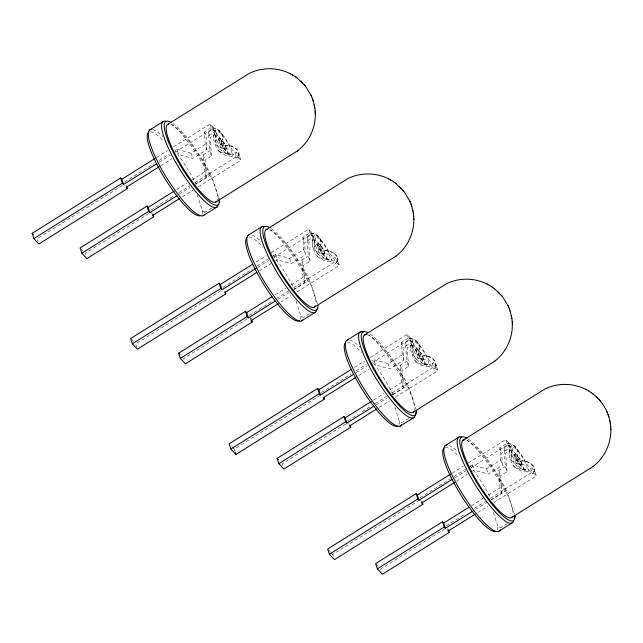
<?xml version="1.0" encoding="UTF-8"?>
<svg xmlns="http://www.w3.org/2000/svg" width="643" height="643" viewBox="0 0 643 643"><rect width="100%" height="100%" fill="white"/><g stroke="black" fill="none" stroke-linecap="round" stroke-linejoin="round"><path stroke-width="0.48" stroke-dasharray="3.21 2.41" d="M218.877 148.212L215.944 142.103L215.735 135.97M318.1 254.282C314.917 250.802 313.446 245.843 314.234 241.197M416.6 359.509C413.417 356.029 411.954 351.07 412.742 346.416M514.392 463.876L511.458 457.768L511.249 451.643M419.324 348.176C419.67 343.507 415.683 339.697 411.375 338.732M235.217 152.921L236.511 152.11L238.207 157.374L236.913 158.186L235.217 152.921L231.207 148.637A17.739 12.973 -17.9 0 1 227.317 148.983L222.582 148.396L218.379 146.596A25.704 18.8 -17.9 0 1 217.68 146.114L217.455 145.945A18.422 13.471 -17.9 0 1 215.124 143.469L214.995 143.244A25.704 18.8 -17.9 0 1 214.601 142.569C212.624 138.647 213.757 133.921 215.63 130.191M312.53 246.398L312.193 241.607L314.138 235.41M432.225 363.367L433.519 362.556L435.223 367.82L433.929 368.632L432.225 363.367L428.214 359.083A17.739 12.973 -17.9 0 1 424.324 359.429L419.59 358.842L415.386 357.042A25.704 18.8 -17.9 0 1 414.687 356.56L414.47 356.391A18.422 13.471 -17.9 0 1 412.131 353.915L412.002 353.69A25.704 18.8 -17.9 0 1 411.616 353.015C409.631 349.093 410.773 344.359 412.645 340.637M530.732 468.586L532.026 467.782L533.722 473.039L532.428 473.851L530.732 468.586L526.721 464.302A17.739 12.973 -17.9 0 1 522.831 464.648L518.097 464.061L513.894 462.269A25.704 18.8 -17.9 0 1 513.194 461.787L513.034 461.666A18.422 13.471 -17.9 0 1 510.638 459.134L510.51 458.909A25.704 18.8 -17.9 0 1 510.116 458.234C508.139 454.32 509.28 449.586 511.145 445.856M213.572 137.996L214.119 134.893A17.739 12.973 -17.9 0 1 215.55 131.911L215.501 131.55A15.528 3.448 58 0 1 220.967 132.828A15.528 3.448 58 0 1 230.933 148.027L231.207 148.637M312.08 243.215L312.627 240.112A17.739 12.973 -17.9 0 1 314.049 237.138L314.009 236.769A15.528 3.448 58 0 1 319.475 238.047A15.528 3.448 58 0 1 329.441 253.254L333.725 258.148L335.421 263.405L336.715 262.593L335.019 257.337L333.725 258.148M410.58 348.442L411.134 345.339A17.739 12.973 -17.9 0 1 412.557 342.357L412.517 341.996A15.528 3.448 58 0 1 417.982 343.274A15.528 3.448 58 0 1 427.949 358.472L428.214 359.083M509.087 453.661L509.642 450.558A17.739 12.973 -17.9 0 1 511.064 447.584L511.024 447.215A15.528 3.448 58 0 1 516.49 448.493A15.528 3.448 58 0 1 526.448 463.699L526.721 464.302M419.324 348.168C416.174 358.915 421.768 346.247 418.36 343.354M204.9 213.13L205.061 212.126L211.7 207.97M215.767 135.753L216.9 132.064M314.274 240.972L315.408 237.291M412.774 346.199L413.907 342.51M511.281 451.418L512.415 447.737M337.422 260.97L337.237 258.349M436.139 366.277C436.661 362.644 433.872 358.368 430.167 357.018M393.002 394.657L406.312 386.274L408.916 387.343L415.917 409.028M337.39 261.066C340.782 256.517 327.512 247.266 323.71 251.108C322.585 249.106 337.913 252.297 337.237 258.357M436.091 366.397L435.946 366.88M435.608 366.655C437.835 361.157 428.013 353.562 421.896 356.278M516.956 457.543C515.79 457.744 519.279 453.259 517.277 449.947M239.035 156.394L238.545 152.455M418.424 352.002L418.255 352.107M238.553 155.831L238.738 156.217M221.152 141.516L222.165 139.965L222.486 136.284M516.61 457.454C519.616 454.239 517.816 448.131 514.368 445.832M156.651 157.455L167.686 150.542M173.634 146.821L210.165 123.97L212.833 126.816L214.529 132.08L206.081 137.361L206.958 149.578L192.787 158.443L178.593 154.561L176.897 149.305L175.201 150.358M124.485 182.098L154.071 163.579M159.142 160.412L169.286 154.063M206.958 149.578L205.262 144.313L204.386 132.104L212.833 126.816M159.199 162.181L170.242 155.276M175.338 152.086L211.86 129.227L210.165 123.97M122.274 185.497L37.206 238.73L38.05 241.358M195.319 184.211L206.266 177.364L205.021 160.043L211.491 156L209.795 150.735L208.461 132.153L213.066 129.267L215.55 131.911M160.838 165.669L171.834 158.797M211.491 156L210.157 137.409L214.77 134.524L213.066 129.267M176.897 149.305L191.084 153.179L205.262 144.313M218.524 139.009L219.802 138.205L224.487 143.212L226.368 149.031L225.09 149.827L220.404 144.828L218.524 139.009L223.209 144.008L225.09 149.827M220.975 141.597C226.44 135.922 216.667 126.751 212.552 128.27M206.266 177.364L204.562 172.099L203.325 154.786L209.795 150.735M220.404 144.828L221.682 144.024L219.802 138.205M223.209 144.008L224.487 143.212M224.761 145.639C231.046 143.389 240.699 149.546 238.883 156.064M224.881 145.832L229.84 145.784L235.121 147.938M176.785 189.484L186.888 183.159M191.935 180L204.562 172.099M150.832 210.237L174.615 195.359M178.867 192.699L189.91 185.787M195.006 182.596L239.18 154.963L236.511 152.11M179.325 194.218L190.272 187.37M148.637 213.629L85.181 253.334L85.744 255.094M218.62 197.682L211.909 176.897L209.305 175.828L196.019 184.139L194.7 181.551A50.5 11.212 58 0 0 175.362 150.968M182.258 196.895L193.302 189.982M198.398 186.8L240.876 160.22L239.18 154.963M256.002 262.143L266.194 255.769M271.29 252.578L308.672 229.189L311.333 232.043L313.037 237.299L304.589 242.588L305.465 254.797L291.287 263.662L277.101 259.788L275.405 260.841M222.992 287.317L252.578 268.806M256.806 266.162L268.637 258.759M272.865 256.115L275.397 254.524L289.591 258.406L303.761 249.54L302.885 237.323L311.333 232.043M310.706 232.806C312.225 233.562 319.37 234.615 320.198 238.762M311.18 233.57L310.834 233.047M257.698 267.408L268.742 260.495M273.838 257.304L310.368 234.454L308.672 229.189M220.782 290.724L135.705 343.949L136.838 347.461M293.827 289.43L304.766 282.582L303.528 265.27L309.998 261.219L308.294 255.962L306.968 237.371L311.574 234.486L314.057 237.138M259.346 270.896L271.185 263.485M309.998 261.219L308.664 242.636L313.27 239.751L311.574 234.486M317.031 244.227L318.309 243.432L322.995 248.431L324.868 254.25L323.598 255.054L318.912 250.047L317.031 244.227L321.717 249.235L323.598 255.054M319.555 246.382L319.941 247.209M319.483 246.824C324.281 241.27 316.469 232.38 311.059 233.417M319.603 247.008C321.797 245.128 321.17 241.133 320.198 238.762M304.766 282.582L303.07 277.326L301.832 260.005L308.294 255.962M318.912 250.047L320.19 249.251L318.309 243.432M321.717 249.235L322.995 248.431M275.292 294.703L286.231 287.855M291.287 284.696L303.07 277.326M249.331 315.464L272.27 301.109M276.522 298.448L288.41 291.014M293.505 287.823L337.679 260.182L335.019 257.337M277.832 299.437L288.771 292.589M247.145 318.856L183.689 358.561L184.533 361.189M317.417 303.801L310.408 282.124L307.812 281.047L294.526 289.358L293.208 286.778A50.5 11.212 58 0 0 273.275 255.408M280.766 302.122L290.957 295.74M296.905 292.018L339.383 265.446L337.679 260.182M309.371 313.712L303.56 317.345L300.964 316.276L296.101 301.237M354.51 367.37L364.702 360.988M370.649 357.267L407.172 334.416L409.84 337.262L411.536 342.526L403.097 347.807L403.965 360.024L389.795 368.889L375.6 365.007L373.904 359.75L372.217 360.803M321.492 392.543L351.078 374.025M356.15 370.858L366.293 364.509M403.965 360.024L402.269 354.759L401.393 342.55L409.84 337.262M356.206 372.627L367.249 365.722M372.345 362.531L408.876 339.673L407.172 334.416M235.065 451.804L234.213 449.176L320.134 395.413M392.334 394.657L403.274 387.809L402.036 370.489L408.498 366.446L406.802 361.181L405.468 342.59L410.081 339.713L412.557 342.357M358.698 375.584L368.841 369.243M408.498 366.446L407.172 347.855L411.777 344.969L410.081 339.713M373.904 359.75L388.099 363.625L402.269 354.759M415.539 349.454L416.809 348.651L421.495 353.658L423.375 359.477L422.097 360.273L417.42 355.274L415.539 349.454L420.225 354.454L422.097 360.273M403.274 387.809L401.578 382.545L400.332 365.232L406.802 361.181M417.42 355.274L418.689 354.47L416.809 348.651M420.225 354.454L421.495 353.658M421.776 356.085L426.004 355.868L430.167 357.018M373.792 399.93L383.895 393.604M389.787 389.923L401.578 382.545M347.839 420.683L358.03 414.309M362.282 411.649L371.63 405.797M375.022 403.675L386.917 396.233M392.013 393.042L436.187 365.409L433.519 362.556M376.34 404.664L387.279 397.816M345.653 424.075L282.189 463.78L282.759 465.54M379.274 407.34L389.465 400.967M395.413 397.245L437.883 370.665L436.187 365.409M408.715 418.408L402.068 422.572L399.464 421.495L394.304 405.524M452.166 473.127L463.209 466.215M468.305 463.024L505.679 439.635L508.348 442.488L510.044 447.745L501.596 453.034L502.472 465.243L488.302 474.108L474.108 470.234L472.42 471.287M420 497.762L450.43 478.722M453.813 476.608L465.645 469.205M469.872 466.561L472.412 464.969L486.598 468.851L500.776 459.986L499.9 447.769L508.348 442.488M507.624 443.308L508.115 443.991L507.833 443.63M454.714 477.853L465.757 470.941M470.853 467.75L507.383 444.9L505.679 439.635M333.283 556.155L332.72 554.395L418.641 500.632M490.834 499.876L501.781 493.028L500.535 475.716L507.005 471.665L505.31 466.408L503.975 447.817L508.589 444.932L511.064 447.584M456.361 481.342L467.348 474.462M507.005 471.665L505.671 453.074L510.285 450.196L508.589 444.932M514.046 454.673L515.316 453.878L520.002 458.877L521.883 464.696L520.605 465.5L515.919 460.492L514.046 454.673L518.724 459.681L520.605 465.5M501.781 493.028L500.077 487.772L498.839 470.451L505.31 466.408M515.919 460.492L517.197 459.697L515.316 453.878M518.724 459.681L520.002 458.877M520.34 460.862L520.283 461.312M520.822 461.626C519.697 459.351 531.817 462.092 532.934 465.508M471.456 505.679L483.247 498.301M488.294 495.142L500.077 487.772M446.346 525.91L464.182 514.746M474.381 508.364L485.425 501.46M490.521 498.269L534.695 470.628L532.026 467.782M533.963 471.456C535.997 472.492 533.923 466.127 532.943 465.516M475.683 509.36L486.63 502.513M445.004 528.771L380.696 569.007L381.259 570.759M514.424 514.247L507.423 492.57L504.819 491.493L491.533 499.804L490.215 497.224A50.5 11.212 58 0 0 469.101 464.326M477.773 512.567L487.973 506.186M493.92 502.464L536.391 475.892L534.695 470.628M507.214 523.635L500.575 527.79L497.971 526.721L493.117 511.683M409.503 338.652C409.406 337.334 417.773 340.284 418.36 343.346M409.551 338.62L411.375 338.732M508.01 444.04C506.965 442.336 512.342 444.466 513.042 444.972M212.544 127.949C214.24 127.306 222.028 130.738 222.205 134.877M508.091 443.662C511.627 443.911 515.943 446.266 517.285 449.947M520.701 461.248C526.987 459.279 535.94 466.312 534.333 472.155M231.906 156.193C226.336 156.434 220.734 153.822 217.334 149.409M330.414 261.412C324.836 261.653 319.241 259.049 315.834 254.628M428.913 366.639C423.287 366.88 417.637 364.211 414.245 359.726M527.421 471.858C521.794 472.107 516.144 469.438 512.744 464.945M230.781 154.248L226.971 153.653M329.288 259.475L325.479 258.88M427.788 364.694L423.978 364.099M526.295 469.92L522.486 469.326M226.754 153.589L222.156 151.346L218.708 147.994M325.262 258.816L321.347 257.031L317.955 254.13M423.769 364.034L419.855 362.25L416.463 359.357M522.269 469.261L517.671 467.011L514.223 463.667M205.061 212.126L202.457 211.049L197.297 195.078M513.042 444.972L514.368 445.832M220.075 151.861L224.278 153.653L229.012 154.24A17.739 12.973 -17.9 0 0 232.903 153.894L236.913 158.186M235.121 147.938L237.243 149.98L238.545 152.463M221.208 141.267L221.481 141.693M221.385 141.733L221.361 141.958M319.957 247.121L319.458 246.542L319.86 246.679M337.133 260.978L337.43 261.645M212.286 127.619L212.56 127.973M310.81 232.854L310.802 233.361M409.302 338.065L409.704 338.708M409.454 338.588L409.374 338.306M323.477 250.505L323.662 250.754M211.86 129.227L214.529 132.08M238.207 157.374L240.876 160.22M310.368 234.454L313.037 237.299M336.715 262.593L339.383 265.446M408.876 339.673L411.536 342.526M435.223 367.82L437.883 370.665M507.383 444.9L510.044 447.745M533.722 473.039L536.391 475.892M214.77 134.524L217.519 137.779A15.528 3.448 58 0 0 227.477 152.986A15.528 3.448 58 0 0 232.943 154.256L232.903 153.894M313.27 239.751L316.018 242.998A15.528 3.448 58 0 0 325.985 258.205A15.528 3.448 58 0 0 331.45 259.483L331.41 259.121A17.739 12.973 -17.9 0 1 327.52 259.467L322.786 258.88L318.582 257.079A25.704 18.8 -17.9 0 1 317.883 256.597L317.666 256.428A18.422 13.471 -17.9 0 1 315.327 253.953L315.199 253.728A25.704 18.8 -17.9 0 1 314.805 253.053L313.784 249.267L314.331 245.377A17.739 12.973 -17.9 0 1 315.753 242.395M331.41 259.121L335.421 263.405M411.777 344.969L414.526 348.225A15.528 3.448 58 0 0 424.493 363.432A15.528 3.448 58 0 0 429.958 364.702L429.91 364.34A17.739 12.973 -17.9 0 1 426.02 364.685L421.294 364.099L417.09 362.306A25.704 18.8 -17.9 0 1 416.391 361.824L416.166 361.655A18.422 13.471 -17.9 0 1 413.827 359.172L413.698 358.947A25.704 18.8 -17.9 0 1 413.312 358.272L412.292 354.486L412.83 350.596A17.739 12.973 -17.9 0 1 414.261 347.622M429.91 364.34L433.929 368.632M510.285 450.196L513.034 453.444A15.528 3.448 58 0 0 523 468.651A15.528 3.448 58 0 0 528.466 469.929L528.417 469.567A17.739 12.973 -17.9 0 1 524.527 469.912L519.793 469.326L515.59 467.525A25.704 18.8 -17.9 0 1 514.89 467.043L514.738 466.931A18.422 13.471 -17.9 0 1 512.334 464.399L512.206 464.174A25.704 18.8 -17.9 0 1 511.82 463.499L511.241 462.116M528.417 469.567L532.428 473.851M221.682 144.024L226.368 149.031M320.19 249.251L324.868 254.25M418.689 354.47L423.375 359.477M517.197 459.697L521.883 464.696M80.761 248.616L82.658 250.641M376.276 564.281L378.172 566.306M131.285 339.231L133.816 341.931M231.689 446.475L234.213 449.176M328.3 549.677L330.189 551.702M330.824 552.377L332.72 554.395M513.492 465.862L513.998 466.408M414.992 360.643L415.491 361.181M217.977 150.197L218.475 150.735M225.315 145.881L224.849 145.623M534.148 471.576L534.437 472.066M337.229 261.613L336.964 261.138M337.213 261.235L337.454 261.412M415.724 358.44L416.037 358.842M317.216 253.221L317.529 253.623M504.819 491.493L503.501 488.913A50.5 11.212 58 0 0 467.268 440.125M406.312 386.274L404.994 383.686A50.5 11.212 58 0 0 368.76 334.907M393.026 394.585L391.716 391.997A50.5 11.212 58 0 0 372.377 361.414M307.812 281.047L306.494 278.467A50.5 11.212 58 0 0 270.253 229.68M209.305 175.828L207.986 173.24A50.5 11.212 58 0 0 171.753 124.461M414.028 355.643L414.253 356.101M315.528 250.416L315.753 250.874M312.53 246.414L313.109 247.788A25.704 18.8 -17.9 0 0 313.495 248.463L313.639 248.688A18.422 13.471 -17.9 0 0 315.954 251.18L316.187 251.341A25.704 18.8 -17.9 0 0 316.886 251.823L321.082 253.615L325.816 254.202A17.739 12.973 -17.9 0 0 329.706 253.856M503.975 447.817L505.671 453.074M499.9 447.769L501.596 453.034M500.776 459.986L502.472 465.243M498.839 470.451L500.535 475.716M486.598 468.851L488.302 474.108M472.412 464.969L474.108 470.234M405.468 342.59L407.172 347.855M401.393 342.55L403.097 347.807M400.332 365.232L402.036 370.489M447.198 528.538L448.042 531.166M388.099 363.625L389.795 368.889M420.852 500.391L421.695 503.027M306.968 237.371L308.664 242.636M302.885 237.323L304.589 242.588M303.761 249.54L305.465 254.797M301.832 260.005L303.528 265.27M348.691 423.311L349.543 425.947M289.591 258.406L291.287 263.662M275.397 254.524L277.101 259.788M208.461 132.153L210.157 137.409M204.386 132.104L206.081 137.361M203.325 154.786L205.021 160.043M250.81 317.61L251.662 320.246M250.183 318.092L251.035 320.72M191.084 153.179L192.787 158.443M151.676 212.865L152.528 215.501M126.245 185.128L126.808 186.88M511.233 462.108L510.783 458.925L511.338 455.823A17.739 12.973 -17.9 0 1 512.76 452.841M222.205 134.877L222.486 136.284M511.04 454.464L511.081 455.316M468.345 439.105A49.117 10.907 58 0 1 507.423 492.57M445.261 447.496A49.117 10.907 58 0 1 458.435 455.959M497.971 526.721A49.117 10.907 58 0 1 497.135 530.403M449.127 445.551A50.5 11.212 58 0 1 458.395 452.27M466.496 440.158A45.661 10.135 58 0 1 495.954 473.449A45.661 10.135 58 0 1 513.018 514.504M220.075 151.861A25.704 18.8 -17.9 0 1 219.376 151.378L219.159 151.209A18.422 13.471 -17.9 0 1 216.82 148.726L216.691 148.501A25.704 18.8 -17.9 0 1 216.305 147.826L215.284 144.04L215.823 140.15A17.739 12.973 -17.9 0 1 217.246 137.176M150.526 131.799A49.117 10.907 58 0 1 162.92 140.287M202.457 211.049A49.117 10.907 58 0 1 201.621 214.738M172.83 123.44A49.117 10.907 58 0 1 211.909 176.897M170.982 124.493A45.661 10.135 58 0 1 201.195 159.006A45.661 10.135 58 0 1 217.358 199.772M152.616 129.573A50.5 11.212 58 0 1 161.345 135.175M161.851 135.633A50.5 11.212 58 0 1 162.88 136.605M249.026 237.018A49.117 10.907 58 0 1 263.019 247.169M300.964 316.276A49.117 10.907 58 0 1 300.498 319.266M269.489 229.712A45.661 10.135 58 0 1 298.947 263.003A45.661 10.135 58 0 1 316.01 304.059M252.12 235.105A50.5 11.212 58 0 1 261.38 241.824M271.338 228.659A49.117 10.907 58 0 1 310.408 282.124M369.838 333.886A49.117 10.907 58 0 1 408.916 387.343M347.533 342.245A49.117 10.907 58 0 1 361.527 352.396M399.464 421.495A49.117 10.907 58 0 1 398.628 425.184M367.097 334.657A45.661 10.135 58 0 1 397.454 368.23A45.661 10.135 58 0 1 414.373 410.218M349.623 340.018A50.5 11.212 58 0 1 359.887 347.051M512.575 456.345A10.818 2.403 58 0 0 523 469.302A10.818 2.403 58 0 0 516.409 454.633A10.818 2.403 58 0 0 512.575 456.345M513.926 453.99A13.246 2.942 58 0 0 526.689 469.856A13.246 2.942 58 0 0 518.62 451.9A13.246 2.942 58 0 0 513.926 453.99M217.061 140.672A10.818 2.403 58 0 0 227.485 153.637A10.818 2.403 58 0 0 220.895 138.968A10.818 2.403 58 0 0 217.061 140.672M218.411 138.325A13.246 2.942 58 0 0 231.175 154.183A13.246 2.942 58 0 0 223.105 136.236A13.246 2.942 58 0 0 218.411 138.325M315.56 245.899A10.818 2.403 58 0 0 325.993 258.856A10.818 2.403 58 0 0 319.402 244.187A10.818 2.403 58 0 0 315.56 245.899M316.911 243.544A13.246 2.942 58 0 0 329.682 259.41A13.246 2.942 58 0 0 321.613 241.455A13.246 2.942 58 0 0 316.911 243.544M414.068 351.118A10.818 2.403 58 0 0 424.493 364.083A10.818 2.403 58 0 0 417.902 349.414A10.818 2.403 58 0 0 414.068 351.118M415.418 348.771A13.246 2.942 58 0 0 428.182 364.629A13.246 2.942 58 0 0 420.12 346.673A13.246 2.942 58 0 0 415.418 348.771"/><path stroke-width="0.96" d="M314.74 107.341C317.513 123.617 310.609 141.155 297.331 151.001M413.248 212.568C416.021 228.844 409.117 246.382 395.839 256.219M511.748 317.787C514.529 334.063 507.616 351.6 494.346 361.446M610.255 423.014C613.036 439.29 606.124 456.827 592.846 466.665M415.354 414.253L415.193 415.265A50.5 11.212 58 0 1 376.637 379.386A50.5 11.212 58 0 1 363.906 332.013M218.933 202.063L219.496 200.391L218.909 198.583M415.659 413.345L416.503 410.837A49.117 10.907 58 0 1 379.611 379.394A49.117 10.907 58 0 1 367.474 332.471M514.167 518.563L515.011 516.056A49.117 10.907 58 0 1 477.299 483.303A49.117 10.907 58 0 1 467.123 438.325M316.878 308.953L316.694 310.039A50.5 11.212 58 0 1 278.974 275.509A50.5 11.212 58 0 1 264.41 226.481M149.61 130.047L163.491 121.358M167.365 124.638L249.452 73.278C264.096 66.084 282.518 67.531 295.788 77.047M126.808 186.88L127.378 188.632L38.901 243.994L33.846 238.593L32.15 233.337L120.627 177.974L121.816 179.244L123.52 184.509L156.651 163.78M121.816 179.244L154.947 158.516M33.846 238.593L122.323 183.231L120.627 177.974M159.151 166.73L126.181 187.354L127.378 188.632M176.801 195.793L149.867 212.648L148.163 207.392L146.974 206.114L80.126 247.941L81.83 253.205L86.877 258.599L153.725 216.771L152.873 214.143M148.163 207.392L174.261 191.059M81.83 253.205L148.67 211.378L146.974 206.114M179.71 198.494L152.528 215.501L153.725 216.771M215.791 202.023L297.87 150.663M203.164 215.63L217.045 206.942M248.118 235.274L261.998 226.585M265.872 229.864L347.959 178.505C362.604 171.303 381.018 172.758 394.288 182.274M256.002 268.469L222.02 289.728L220.324 284.471L219.126 283.193L130.658 338.556L132.354 343.82L137.409 349.213L225.878 293.851L225.034 291.223M220.324 284.471L252.603 264.273M132.354 343.82L220.83 288.458L219.126 283.193M256.814 272.479L224.688 292.581L225.878 293.851M251.662 320.246L252.225 321.998L185.385 363.817L180.329 358.424L178.633 353.16L245.473 311.341L246.671 312.611L248.367 317.875L275.308 301.02M246.671 312.611L271.925 296.809M180.329 358.424L247.177 316.597L245.473 311.341M278.218 303.713L251.035 320.72L252.225 321.998M314.29 307.25L396.377 255.882M301.663 320.849L315.552 312.16M346.625 340.493L360.506 331.804M364.38 335.083L446.467 283.724C461.103 276.53 479.525 277.977 492.795 287.493M353.658 374.226L320.527 394.955L318.832 389.69L317.634 388.42L229.157 443.783L230.861 449.039L235.909 454.432L324.385 399.078L323.823 397.326M318.832 389.69L351.11 369.492M230.861 449.039L319.338 393.677L317.634 388.42M356.158 377.176L323.196 397.8L324.385 399.078M350.17 425.465L350.732 427.217L283.893 469.044L278.837 463.643L277.141 458.387L343.981 416.56L345.178 417.837L346.874 423.094L373.808 406.239M345.178 417.837L371.268 401.505M278.837 463.643L345.677 421.824L343.981 416.56M376.726 408.932L349.543 425.947L350.732 427.217M412.798 412.468L494.885 361.109M400.171 426.076L414.052 417.387M445.125 445.72L459.014 437.031M462.88 440.31L544.967 388.951C559.611 381.749 578.033 383.204 591.303 392.72M452.166 479.445L419.035 500.174L417.331 494.917L416.142 493.639L327.665 549.001L329.369 554.266L334.416 559.659L422.893 504.297L422.041 501.669M417.331 494.917L450.462 474.188M329.369 554.266L417.837 498.904L416.142 493.639M454.665 482.395L421.695 503.027L422.893 504.297M473.16 510.936L445.382 528.321L443.678 523.056L442.488 521.786L375.641 563.606L377.345 568.87L382.392 574.263L449.24 532.444L448.388 529.816M443.678 523.056L468.932 507.255M377.345 568.87L444.184 527.043L442.488 521.786M475.225 514.159L448.042 531.166L449.24 532.444M511.306 517.695L593.393 466.328M498.679 531.295L512.559 522.606M289.977 73.567L290.564 73.889M292.147 74.741L292.686 75.038M390.647 179.968L391.185 180.257M388.476 178.786L389.071 179.108M486.984 284.013L487.571 284.335M489.154 285.187L489.693 285.484M585.492 389.232L586.078 389.554M587.662 390.414L588.2 390.703M297.13 78.028L305.554 86.299L311.18 95.574M395.63 183.255L404.061 191.526L409.679 200.793M494.137 288.474L502.569 296.744L508.187 306.02M592.645 393.701C602.202 400.838 608.688 411.874 610.376 423.681M295.233 76.654L297.613 78.382M393.741 181.873L396.12 183.609M492.249 287.099L494.62 288.828M590.756 392.318L593.127 394.055M302.54 82.834L300.723 81.034M399.231 186.261L399.729 186.751M400.629 187.643L401.047 188.053M497.73 291.48L498.229 291.978M499.137 292.862L499.555 293.28M596.238 396.707L596.736 397.197M597.644 398.089L598.062 398.499M122.323 183.231L123.52 184.509M148.67 211.378L149.867 212.648M220.83 288.458L222.02 289.728M247.177 316.597L248.367 317.875M319.338 393.677L320.527 394.955M345.677 421.824L346.874 423.094M417.837 498.904L419.035 500.174M444.184 527.043L445.382 528.321M178.633 353.16L179.895 354.51M277.141 458.387L278.403 459.737M32.15 233.337L33.412 234.679M600.699 401.505L599.38 399.946M501.331 295.266L502.191 296.286M402.823 190.039L403.683 191.067M305.184 85.84L303.866 84.273M607.289 412.589L606.462 410.716M508.5 306.719L509.698 309.741M409.993 201.492L411.19 204.514M311.485 96.273L312.683 99.295M507.954 305.497L508.79 307.37M409.446 200.27L410.282 202.143M310.947 95.051L311.775 96.924M608.833 416.833L608.013 414.405M510.1 310.947L511.868 318.454M411.592 205.72L413.361 213.235M313.093 100.501L314.861 108.008M509.505 309.187L510.325 311.606M411.006 203.96L411.817 206.387M312.498 98.741L313.318 101.16M235.346 452.68L235.909 454.432M609.861 420.787L609.966 421.374M511.354 315.568L511.458 316.155M412.846 210.341L412.951 210.936M314.339 105.122L314.443 105.709M610.713 426.687L610.737 427.298M610.818 429.09L610.85 429.765M512.206 321.46L512.238 322.071M512.31 323.871L512.342 324.538M413.698 216.241L413.73 216.852M413.811 218.644L413.843 219.319M315.335 114.092L315.199 111.014M513.701 520.484A50.5 11.212 58 0 1 475.981 485.955A50.5 11.212 58 0 1 461.417 436.927M495.391 531.496A49.117 10.907 58 0 1 460.267 493.969A49.117 10.907 58 0 1 443.991 448.058M500.15 529.671A50.5 11.212 58 0 1 462.695 494.266A50.5 11.212 58 0 1 447.231 445.109M512.286 516.868A45.661 10.135 58 0 1 478.014 482.997A45.661 10.135 58 0 1 464.785 439.756M204.249 214.714A50.5 11.212 58 0 1 166.344 177.251A50.5 11.212 58 0 1 151.716 129.436M218.186 204.82A50.5 11.212 58 0 1 180.466 170.291A50.5 11.212 58 0 1 165.902 121.262M219.496 200.391A49.117 10.907 58 0 1 181.784 167.638A49.117 10.907 58 0 1 171.609 122.652M216.771 201.195A45.661 10.135 58 0 1 183.255 168.546A45.661 10.135 58 0 1 168.538 124.115M199.877 215.823A49.117 10.907 58 0 1 163.949 176.986A49.117 10.907 58 0 1 149.063 132.024M315.617 305.779A45.661 10.135 58 0 1 282.526 274.979A45.661 10.135 58 0 1 267.046 229.342M317.996 305.61A49.117 10.907 58 0 1 280.292 272.857A49.117 10.907 58 0 1 270.116 227.879M302.757 319.933A50.5 11.212 58 0 1 265.688 283.82A50.5 11.212 58 0 1 249.42 234.695M299.646 320.487A49.117 10.907 58 0 1 264.892 286.143A49.117 10.907 58 0 1 246.984 237.613M397.575 426.068A49.117 10.907 58 0 1 362.58 390.06A49.117 10.907 58 0 1 345.492 342.84M414.124 411.006A45.661 10.135 58 0 1 380.262 378.992A45.661 10.135 58 0 1 366.277 334.537M401.642 424.452A50.5 11.212 58 0 1 365.039 390.389A50.5 11.212 58 0 1 347.919 339.914"/></g></svg>
